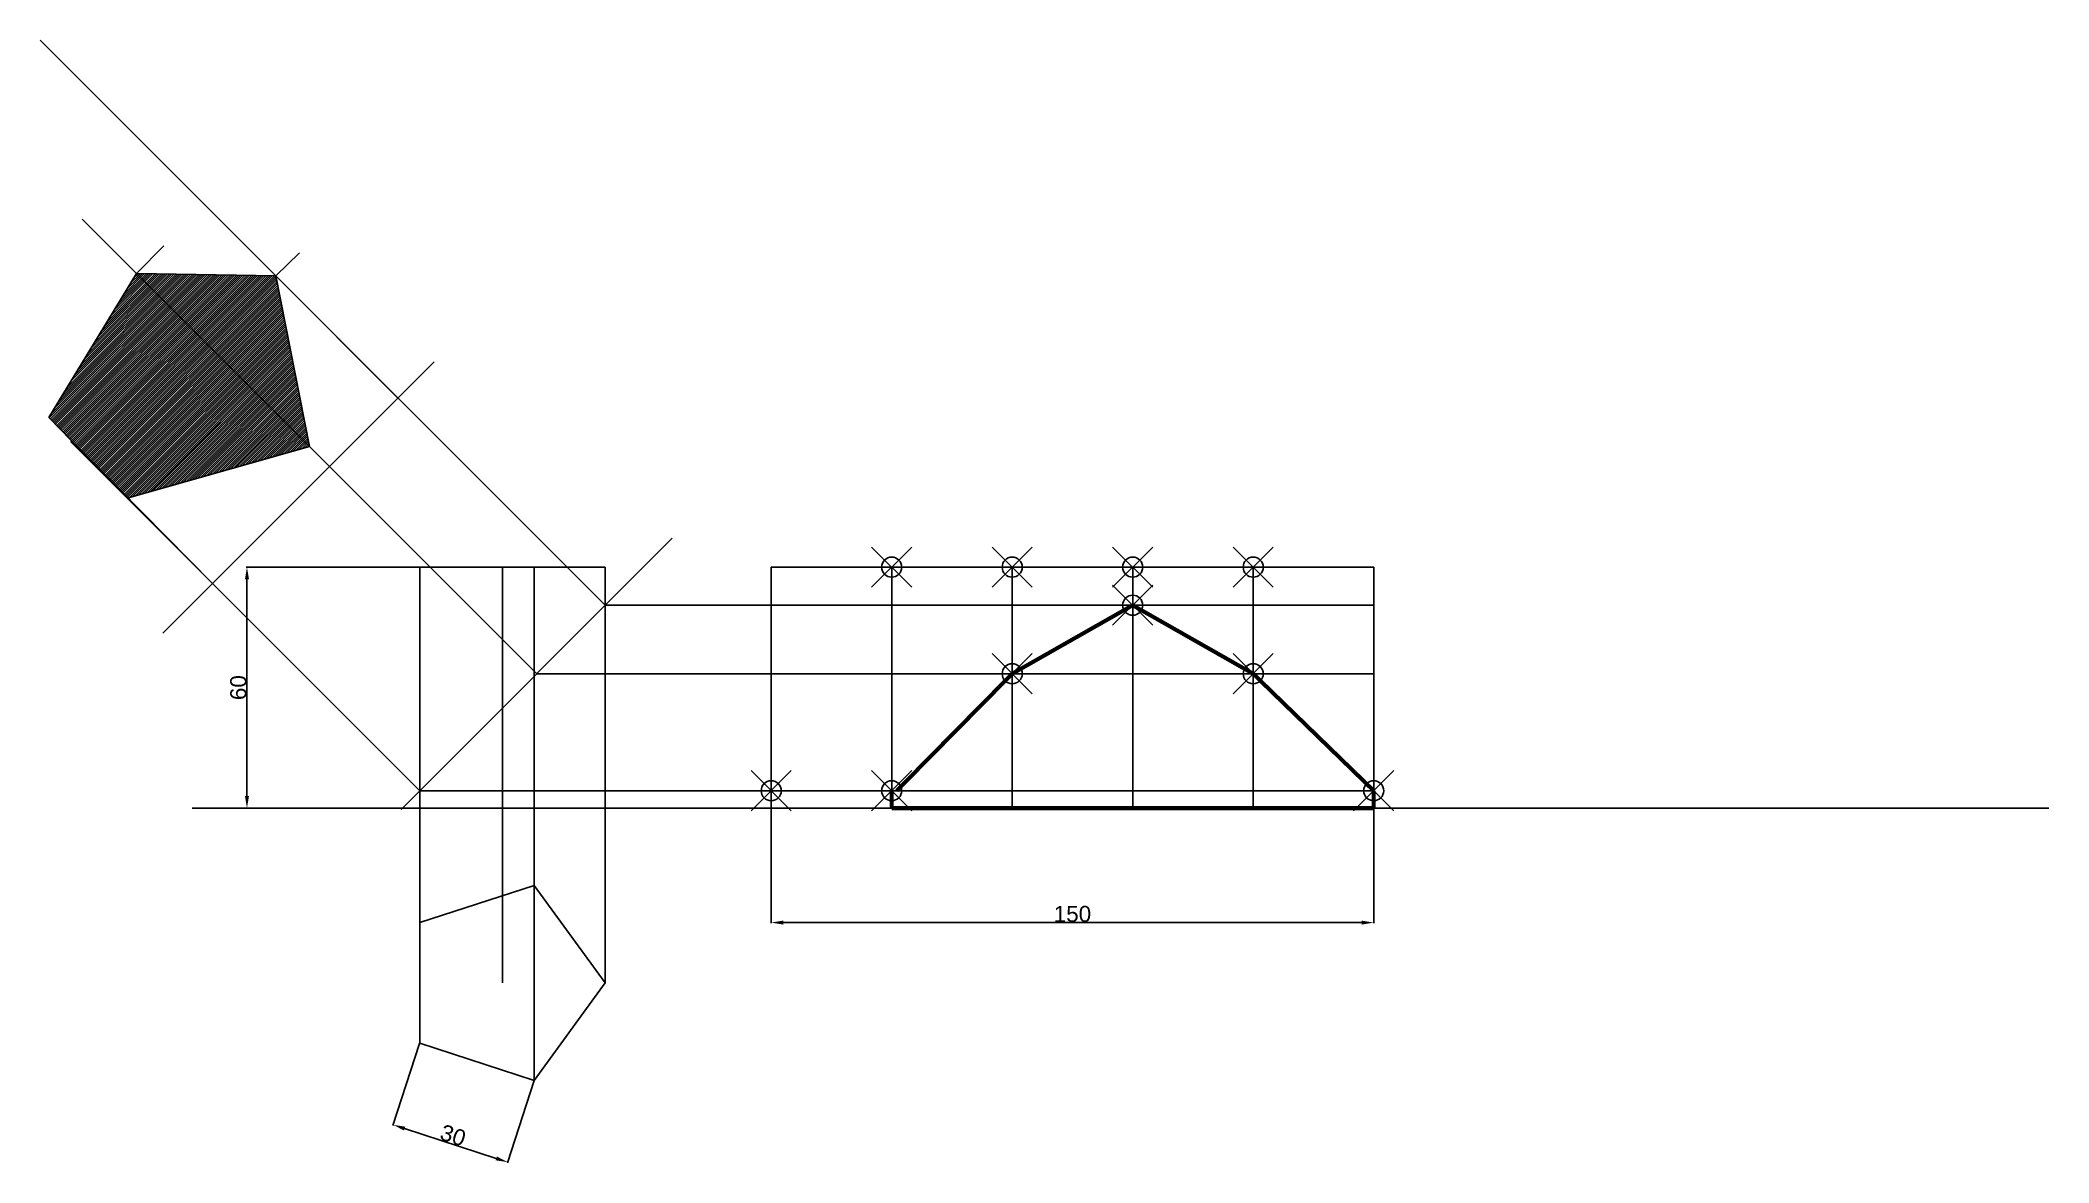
# Model space of a CAD drawing. Header units: millimetres. Extents: x 24 to 524, y 74 to 353.
import ezdxf

# ---------------------------------------------------------------- set-up
doc = ezdxf.new("R2010")
doc.units = ezdxf.units.MM
doc.header["$MEASUREMENT"] = 0
doc.header["$PDMODE"] = 35
doc.header["$PDSIZE"] = 5
doc.styles.get("Standard").update_dxf_attribs({"font": 'arial.ttf'})
doc.dimstyles.get("Standard").update_dxf_attribs({"dimtxt": 4, "dimasz": 3, "dimexe": 0.18, "dimexo": 0.0625, "dimgap": 0.09, "dimtad": 1, "dimdec": 0, "dimzin": 0, "dimdsep": 46, "dimtxsty": 'Standard', "dimcen": 0.09, "dimclrd": 4, "dimclre": 6, "dimclrt": 256, "dimadec": 0, "dimazin": 0, "dimtfac": 1, "dimtdec": 0, "dimtofl": 0, "dimtmove": 0, "dimatfit": 3, "dimfxl": 1, "dimtolj": 1, "dimtzin": 0, "dimarcsym": 1})

# ---------------------------------------------------------------- blocks, each defined once
blk = doc.blocks.new('*D3')
at = {"color": 6, "lineweight": -2, "transparency": 16777216}
for p, q in [((205.5, 161.92), (205.5, 133.32)), ((355.5, 161.92), (355.5, 133.32))]:
    blk.add_line(p, q, dxfattribs=at)
at = {"color": 4, "lineweight": -2, "transparency": 16777216}
blk.add_line((208.5, 133.5), (352.5, 133.5), dxfattribs=at)
at = {"color": 4, "transparency": 16777216}
for points in [[(208.5, 134), (208.5, 133), (205.5, 133.5)], [(352.5, 134), (352.5, 133), (355.5, 133.5)]]:
    blk.add_solid(points, dxfattribs=at)
at = {"layer": 'Defpoints', "color": 0, "transparency": 16777216}
for p in [(205.5, 161.98), (355.5, 161.98), (355.5, 133.5)]:
    blk.add_point(p, dxfattribs=at)
at = {"transparency": 16777216, "insert": (280.5, 135.63), "char_height": 4, "attachment_point": 5}
blk.add_mtext('\\A1;150', dxfattribs=at)
blk = doc.blocks.new('*D4')
at = {"color": 6, "lineweight": -2, "transparency": 16777216}
for p, q in [((117.94, 221.98), (74.82, 221.98)), ((117.94, 161.98), (74.82, 161.98))]:
    blk.add_line(p, q, dxfattribs=at)
at = {"color": 4, "lineweight": -2, "transparency": 16777216}
blk.add_line((75, 164.98), (75, 218.98), dxfattribs=at)
at = {"color": 4, "transparency": 16777216}
for points in [[(74.5, 218.98), (75.5, 218.98), (75, 221.98)], [(74.5, 164.98), (75.5, 164.98), (75, 161.98)]]:
    blk.add_solid(points, dxfattribs=at)
at = {"layer": 'Defpoints', "color": 0, "transparency": 16777216}
for p in [(75, 221.98), (118, 221.98), (118, 161.98)]:
    blk.add_point(p, dxfattribs=at)
at = {"transparency": 16777216, "insert": (72.87, 191.98), "char_height": 4, "attachment_point": 5, "rotation": 90}
blk.add_mtext('\\A1;60', dxfattribs=at)
blk = doc.blocks.new('*D5')
at = {"color": 6, "lineweight": -2, "transparency": 16777216}
for p, q in [((117.98, 103.44), (111.33, 82.98)), ((146.51, 94.17), (139.86, 73.71))]:
    blk.add_line(p, q, dxfattribs=at)
at = {"color": 4, "lineweight": -2, "transparency": 16777216}
blk.add_line((137.07, 74.81), (114.24, 82.22), dxfattribs=at)
at = {"color": 4, "transparency": 16777216}
for points in [[(114.4, 82.7), (114.09, 81.75), (111.39, 83.15)], [(137.22, 75.28), (136.91, 74.33), (139.92, 73.88)]]:
    blk.add_solid(points, dxfattribs=at)
at = {"layer": 'Defpoints', "color": 0, "transparency": 16777216}
for p in [(118, 103.5), (146.53, 94.23), (111.39, 83.15)]:
    blk.add_point(p, dxfattribs=at)
at = {"transparency": 16777216, "insert": (126.31, 80.54), "char_height": 4, "attachment_point": 5, "rotation": 342}
blk.add_mtext('\\A1;30', dxfattribs=at)

msp = doc.modelspace()

# ---------------------------------------------------------------- hatches: boundary and pattern name
at = {"transparency": 33554513}
h = msp.add_hatch(dxfattribs=at)
h.set_pattern_fill('ANSI31', color=256, scale=3)
h.paths.add_polyline_path([(47.46, 295.1), (25.71, 259.21), (45.45, 239.18), (90.55, 252)])
h.paths.add_polyline_path([(82.18, 294.47), (47.46, 295.1), (90.55, 252)], flags=17)

# ---------------------------------------------------------------- linework, layer by layer
for p, q in [((164.17, 212.49), (23.51, 353.14)), ((147.12, 195.44), (33.99, 308.57)), ((47.46, 295.1), (54.32, 301.96)), ((82.18, 294.47), (88.04, 300.24)), ((25.71, 259.21), (47.46, 295.1)), ((95.54, 247.02), (47.46, 295.1)), ((47.46, 295.1), (82.18, 294.47)), ((112.59, 264.06), (82.18, 294.47)), ((82.18, 294.47), (90.55, 252)), ((54.07, 205.55), (121.6, 273.08)), ((66.42, 217.9), (25.71, 259.21)), ((45.37, 239.27), (25.71, 259.21)), ((45.21, 239.11), (25.71, 259.21)), ((118, 166.32), (31.07, 253.25)), ((90.55, 252), (45.21, 239.11)), ((113.35, 161.68), (180.88, 229.2)), ((118, 161.98), (118, 221.98)), ((118, 221.98), (164.17, 221.98)), ((138.65, 118.5), (138.65, 221.98)), ((146.53, 161.98), (146.53, 221.98)), ((164.17, 161.98), (164.17, 221.98)), ((205.5, 221.98), (355.5, 221.98)), ((205.5, 221.98), (205.5, 161.98)), ((235.5, 221.98), (235.5, 161.98)), ((265.5, 221.98), (265.5, 161.98)), ((295.5, 221.98), (295.5, 161.98)), ((325.5, 221.98), (325.5, 161.98)), ((355.5, 221.98), (355.5, 161.98)), ((164.17, 212.49), (355.5, 212.49)), ((147.12, 195.44), (355.5, 195.44)), ((118, 166.32), (355.5, 166.32)), ((205.5, 166.32), (236.75, 166.32)), ((61.37, 161.98), (523.57, 161.98)), ((118, 133.5), (118, 161.98)), ((146.53, 94.23), (146.53, 161.98)), ((164.17, 118.5), (164.17, 161.98)), ((355.5, 161.98), (205.5, 161.98))]:
    msp.add_line(p, q)
at = {"const_width": 1}
for points in [[(265.5, 195.44), (295.5, 212.49)], [(295.5, 212.49), (325.5, 195.44)], [(236.75, 166.32), (265.5, 195.44)], [(325.5, 195.44), (355.5, 166.32)], [(235.5, 161.98), (235.5, 166.32)], [(355.5, 166.32), (355.5, 161.98)], [(355.5, 161.98), (235.5, 161.98)]]:
    msp.add_lwpolyline(points, dxfattribs=at)
msp.add_lwpolyline([(118, 133.5), (118, 103.5), (146.53, 94.23), (164.17, 118.5), (146.53, 142.77)], close=True)
for p in [(235.5, 221.98), (265.5, 221.98), (295.5, 221.98), (325.5, 221.98), (295.5, 212.49), (265.5, 195.44), (325.5, 195.44), (205.5, 166.32), (235.5, 166.32), (355.5, 166.32)]:
    msp.add_point(p)

# ---------------------------------------------------------------- dimensions: what is measured, and where the dimension line sits
dim = msp.add_linear_dim(base=(75, 221.98), p1=(118, 161.98), p2=(118, 221.98), angle=90, dimstyle='Standard')
dim.commit()
dim.dimension.update_dxf_attribs({"geometry": '*D4', "text_midpoint": (72.87, 191.98)})
dim = msp.add_linear_dim(base=(355.5, 133.5), p1=(205.5, 161.98), p2=(355.5, 161.98), dimstyle='Standard')
dim.commit()
dim.dimension.update_dxf_attribs({"geometry": '*D3', "text_midpoint": (280.5, 135.63)})
dim = msp.add_aligned_dim(p1=(146.53, 94.23), p2=(118, 103.5), distance=21.4, dimstyle='Standard')
dim.commit()
dim.dimension.update_dxf_attribs({"geometry": '*D5', "text_midpoint": (126.31, 80.54)})

doc.saveas('drawing.dxf')
